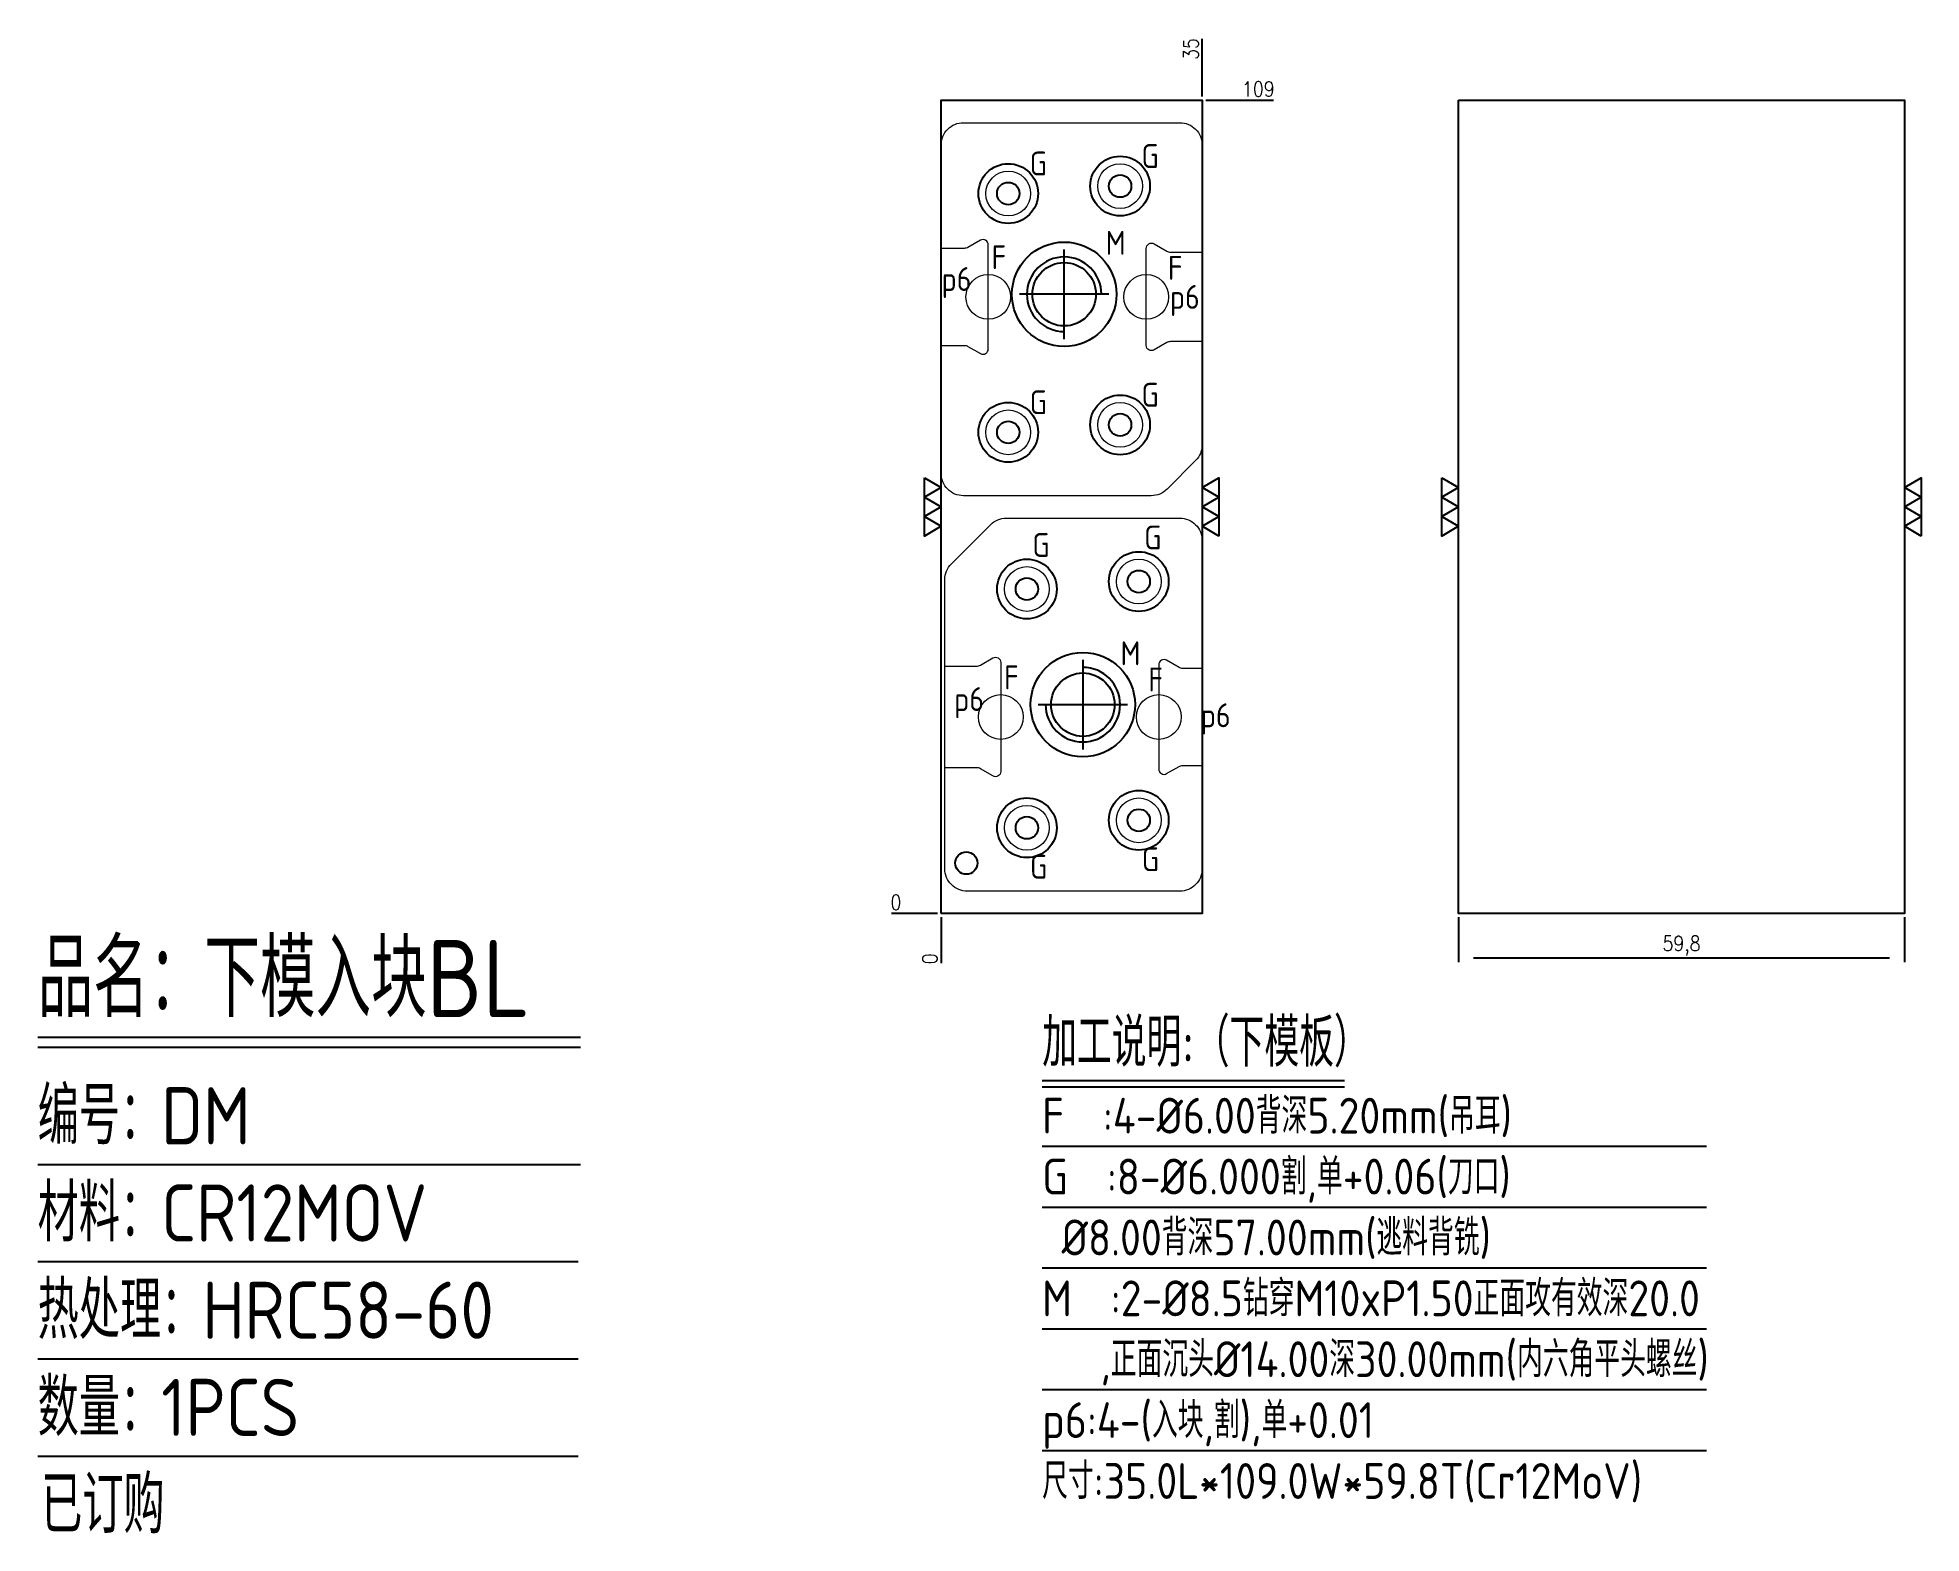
# Model space of a CAD drawing. Header units: millimetres. Extents: x 94980 to 95233, y -3019 to -2818.
import ezdxf
from ezdxf.enums import TextEntityAlignment as Align

# ---------------------------------------------------------------- set-up
doc = ezdxf.new("R2010")
doc.units = ezdxf.units.MM
for name, pattern in [('$TD_AUDIT_GENERATED_(575F8F)', [0]), ('CENTER', [0]), ('DASHED', [0]), ('HIDDEN', [0])]:
    doc.linetypes.add(name, pattern=pattern)
for name, color, linetype in [('DIE_P', 2, 'Continuous'), ('DIE_P_O', 1, '$TD_AUDIT_GENERATED_(575F8F)'), ('DIM', 4, 'Continuous'), ('PRESS', 3, 'Continuous'), ('TEXT', 4, 'Continuous')]:
    doc.layers.add(name, color=color, linetype=linetype)
doc.styles.add('gbenor', font='gbenor.shx', dxfattribs={"bigfont": 'gbcbig.shx'})
doc.styles.get("Standard").update_dxf_attribs({"font": 'txt.shx', "width": 0.85, "bigfont": 'ctxt.shx'})
doc.dimstyles.new('T-2-WX', dxfattribs={"dimtxt": 2, "dimasz": 2, "dimexe": 0.5, "dimexo": 0.5, "dimgap": 0.5, "dimtad": 1, "dimtxsty": 'Standard', "dimblk": 'OPEN30', "dimcen": 0, "dimazin": 3, "dimtfac": 1, "dimtmove": 0, "dimatfit": 3, "dimldrblk": 'OPEN30', "dimlwd": -1, "dimlwe": -1})

# ---------------------------------------------------------------- blocks, each defined once
blk = doc.blocks.new('*D7579')
at = {"layer": 'Defpoints', "color": 0}
for p in [(95136.24, -2826.61), (95141.24, -2826.61), (95101.24, -2935.61)]:
    blk.add_point(p, dxfattribs=at)
at = {"layer": 'DIM', "color": 0}
blk.add_line((95136.74, -2826.61), (95145.79, -2826.61), dxfattribs=at)
at = {"layer": 'DIM', "color": 0, "insert": (95143.77, -2825.11), "char_height": 2, "attachment_point": 5}
blk.add_mtext('109', dxfattribs=at)
blk = doc.blocks.new('_Open30')
blk = doc.blocks.new('*D7580')
at = {"layer": 'Defpoints', "color": 0}
for p in [(95096.24, -2935.61), (95101.24, -2935.61), (95101.24, -2935.61)]:
    blk.add_point(p, dxfattribs=at)
at = {"layer": 'DIM', "color": 0}
blk.add_line((95100.74, -2935.61), (95094.61, -2935.61), dxfattribs=at)
at = {"layer": 'DIM', "color": 0, "insert": (95095.18, -2934.11), "char_height": 2, "attachment_point": 5}
blk.add_mtext('0', dxfattribs=at)
blk = doc.blocks.new('*D7581')
at = {"layer": 'Defpoints', "color": 0}
for p in [(95101.24, -2935.61), (95101.24, -2935.61), (95101.24, -2940.61)]:
    blk.add_point(p, dxfattribs=at)
at = {"layer": 'DIM', "color": 0}
blk.add_line((95101.24, -2936.11), (95101.24, -2942.25), dxfattribs=at)
at = {"layer": 'DIM', "color": 0, "insert": (95099.74, -2941.68), "char_height": 2, "attachment_point": 5, "rotation": 90}
blk.add_mtext('0', dxfattribs=at)
blk = doc.blocks.new('*D7582')
at = {"layer": 'Defpoints', "color": 0}
for p in [(95136.24, -2821.61), (95136.24, -2826.61), (95101.24, -2935.61)]:
    blk.add_point(p, dxfattribs=at)
at = {"layer": 'DIM', "color": 0}
blk.add_line((95136.24, -2826.11), (95136.24, -2818.36), dxfattribs=at)
at = {"layer": 'DIM', "color": 0, "insert": (95134.74, -2819.74), "char_height": 2, "attachment_point": 5, "rotation": 90}
blk.add_mtext('35', dxfattribs=at)
blk = doc.blocks.new('*D7583')
at = {"layer": 'Defpoints', "color": 0}
for p in [(95170.61, -2935.61), (95230.41, -2935.61), (95170.61, -2941.61)]:
    blk.add_point(p, dxfattribs=at)
at = {"layer": 'DIM', "color": 0}
for p, q in [((95170.61, -2936.11), (95170.61, -2942.11)), ((95230.41, -2936.11), (95230.41, -2942.11)), ((95228.41, -2941.61), (95172.61, -2941.61))]:
    blk.add_line(p, q, dxfattribs=at)
at = {"layer": 'DIM', "color": 0, "insert": (95200.51, -2939.92), "char_height": 2, "attachment_point": 5}
blk.add_mtext('59,8', dxfattribs=at)

msp = doc.modelspace()

# ---------------------------------------------------------------- linework, layer by layer
at = {"layer": 'DIE_P', "linetype": 'CENTER'}
for p, q in [((95117.745, -2858.614), (95117.745, -2846.614)), ((95123.745, -2852.614), (95111.745, -2852.614)), ((95120.245, -2901.614), (95120.245, -2913.614)), ((95114.245, -2907.614), (95126.245, -2907.614))]:
    msp.add_line(p, q, dxfattribs=at)
at = {"layer": 'DIE_P', "color": 1, "linetype": 'Continuous', "lineweight": 15}
for points in [[(95136.245, -2832.614), (95136.245, -2872.786, -0.1989124), (95135.366, -2874.907), (95131.538, -2878.735, -0.1989124), (95129.416, -2879.614), (95104.245, -2879.614, -0.4142136), (95101.245, -2876.614), (95101.245, -2832.614, -0.4142136), (95104.245, -2829.614), (95133.245, -2829.614, -0.4142136)], [(95101.245, -2846.464), (95101.245, -2859.464), (95104.347, -2859.464, -0.1316525), (95104.847, -2859.598), (95106.515, -2860.561, 0.5773503), (95107.565, -2859.954), (95107.565, -2845.973, 0.5773503), (95106.515, -2845.367), (95104.847, -2846.33, -0.1316525), (95104.347, -2846.464)], [(95136.245, -2846.964), (95136.245, -2858.964), (95131.983, -2858.964, 0.1316525), (95131.483, -2859.098), (95129.795, -2860.072, -0.5773503), (95128.745, -2859.466), (95128.745, -2846.461, -0.5773503), (95129.795, -2845.855), (95131.483, -2846.83, 0.1316525), (95131.983, -2846.964)], [(95101.745, -2929.614), (95101.745, -2890.857, -0.1989124), (95102.624, -2888.735), (95107.866, -2883.493, -0.1989124), (95109.987, -2882.614), (95133.245, -2882.614, -0.4142136), (95136.245, -2885.614), (95136.245, -2929.614, -0.4142136), (95133.245, -2932.614), (95104.745, -2932.614, -0.4142136)], [(95101.745, -2916.065), (95101.745, -2902.465), (95106.007, -2902.465, 0.1316525), (95106.507, -2902.331), (95108.195, -2901.356, -0.5773503), (95109.245, -2901.962), (95109.245, -2916.567, -0.5773503), (95108.195, -2917.173), (95106.507, -2916.199, 0.1316525), (95106.007, -2916.065)], [(95136.245, -2915.765), (95136.245, -2902.765), (95133.643, -2902.765, -0.1316525), (95133.143, -2902.631), (95131.475, -2901.668, 0.5773503), (95130.425, -2902.274), (95130.425, -2916.256, 0.5773503), (95131.475, -2916.862), (95133.143, -2915.899, -0.1316525), (95133.643, -2915.765)]]:
    msp.add_lwpolyline(points, format="xyb", close=True, dxfattribs=at)
at = {"layer": 'DIE_P', "color": 4, "linetype": 'HIDDEN', "ltscale": 0.5}
for centre, radius in [((95110.245, -2839.114), 4), ((95125.245, -2838.114), 4), ((95125.245, -2870.114), 4), ((95110.245, -2871.114), 4), ((95112.745, -2892.114), 4), ((95127.745, -2891.114), 4), ((95127.745, -2923.114), 4), ((95112.745, -2924.114), 4), ((95104.626, -2928.845), 1.5)]:
    msp.add_circle(centre, radius, dxfattribs=at)
at = {"layer": 'DIE_P', "color": 1, "linetype": 'Continuous', "lineweight": 18}
for centre in [(95125.245, -2838.114), (95110.245, -2839.114), (95110.245, -2871.114), (95125.245, -2870.114), (95127.745, -2891.114), (95112.745, -2892.114), (95112.745, -2924.114), (95127.745, -2923.114)]:
    msp.add_circle(centre, 3, dxfattribs=at)
at = {"layer": 'DIE_P', "linetype": 'Continuous'}
for centre in [(95117.745, -2852.614), (95120.245, -2907.614)]:
    msp.add_circle(centre, 7, dxfattribs=at)
at = {"layer": 'DIE_P'}
for centre in [(95117.745, -2852.614), (95120.245, -2907.614)]:
    msp.add_circle(centre, 4.25, dxfattribs=at)
at = {"layer": 'DIE_P', "color": 52, "linetype": 'DASHED', "lineweight": 15}
for centre in [(95107.565, -2852.964), (95128.745, -2852.964), (95109.245, -2909.265), (95130.425, -2909.265)]:
    msp.add_circle(centre, 3, dxfattribs=at)
at = {"layer": 'DIE_P'}
for centre, start, end in [((95117.745, -2852.614), 0, 270), ((95120.245, -2907.614), 180, 90)]:
    msp.add_arc(centre, 5, start, end, dxfattribs=at)
at = {"layer": 'DIE_P_O', "color": 3}
for centre in [(95110.245, -2839.114), (95125.245, -2838.114), (95125.245, -2870.114), (95110.245, -2871.114), (95112.745, -2892.114), (95127.745, -2891.114), (95127.745, -2923.114), (95112.745, -2924.114)]:
    msp.add_circle(centre, 1.5, dxfattribs=at)
at = {"layer": 'DIM', "color": 4, "linetype": 'Continuous', "lineweight": 25}
for p, q in [((94980.124, -2952.17), (95052.91, -2952.17)), ((94980.124, -2953.511), (95052.91, -2953.511)), ((94980.124, -2969.225), (95052.91, -2969.225)), ((94980.124, -2982.256), (95052.594, -2982.256)), ((94980.124, -2995.287), (95052.594, -2995.287)), ((94980.124, -3008.318), (95052.594, -3008.318))]:
    msp.add_line(p, q, dxfattribs=at)
at = {"layer": 'PRESS', "color": 8, "linetype": 'HIDDEN'}
msp.add_lwpolyline([(95101.245, -2935.614), (95101.245, -2826.614), (95136.245, -2826.614), (95136.245, -2935.614)], close=True, dxfattribs=at)
at = {"layer": 'PRESS', "color": 2}
msp.add_lwpolyline([(95170.606, -2826.614), (95230.406, -2826.614), (95230.406, -2935.614), (95170.606, -2935.614)], close=True, dxfattribs=at)
at = {"layer": 'PRESS', "color": 4}
for points in [[(95098.995, -2877.217), (95101.245, -2878.516), (95098.995, -2879.815), (95101.245, -2881.114), (95098.995, -2882.413), (95101.245, -2883.712), (95098.995, -2885.011), (95098.995, -2877.217)], [(95138.495, -2885.011), (95136.245, -2883.712), (95138.495, -2882.413), (95136.245, -2881.114), (95138.495, -2879.815), (95136.245, -2878.516), (95138.495, -2877.217), (95138.495, -2885.011)], [(95168.356, -2877.217), (95170.606, -2878.516), (95168.356, -2879.815), (95170.606, -2881.114), (95168.356, -2882.413), (95170.606, -2883.712), (95168.356, -2885.011), (95168.356, -2877.217)], [(95232.656, -2885.011), (95230.406, -2883.712), (95232.656, -2882.413), (95230.406, -2881.114), (95232.656, -2879.815), (95230.406, -2878.516), (95232.656, -2877.217), (95232.656, -2885.011)]]:
    msp.add_lwpolyline(points, close=True, dxfattribs=at)
at = {"layer": 'TEXT', "color": 3}
for p, q in [((95114.792, -2957.975), (95155.343, -2957.975)), ((95114.792, -2958.815), (95155.343, -2958.815))]:
    msp.add_line(p, q, dxfattribs=at)
at = {"layer": 'TEXT', "color": 3, "linetype": 'Continuous'}
for p, q in [((95114.792, -2966.783), (95203.849, -2966.783)), ((95114.792, -2974.943), (95203.849, -2974.943)), ((95114.792, -2983.103), (95203.849, -2983.103)), ((95114.792, -2991.263), (95203.849, -2991.263)), ((95114.792, -2999.423), (95203.849, -2999.423)), ((95114.792, -3007.583), (95203.849, -3007.583))]:
    msp.add_line(p, q, dxfattribs=at)

# ---------------------------------------------------------------- texts
at = {"layer": 'DIM', "color": 3, "linetype": 'Continuous', "lineweight": 25, "style": 'gbenor'}
for s, height, p in [('品名：下模入块BL', 10.3482, (94980.124, -2949.487)), ('编号：DM', 7.6654, (94980.124, -2966.542)), ('材料：CR12MOV', 7.6654, (94980.124, -2979.573)), ('热处理：HRC58-60', 7.66535, (94980.124, -2992.604)), ('数量：1PCS', 7.6654, (94980.124, -3005.635)), ('已订购', 7.6654, (94980.59, -3018.667))]:
    msp.add_text(s, height=height, dxfattribs=at).set_placement(p)
at = {"layer": 'TEXT', "color": 4, "style": 'gbenor'}
for s, p in [('G', (95129.272, -2834.087)), ('G', (95114.272, -2835.087)), ('M', (95124.646, -2845.713)), ('F', (95108.987, -2847.657)), ('F', (95132.629, -2849.079)), ('p6', (95103.314, -2850.564)), ('p6', (95133.915, -2852.964)), ('G', (95114.272, -2867.087)), ('G', (95129.272, -2866.087)), ('G', (95129.632, -2885.214)), ('G', (95114.632, -2886.214)), ('M', (95126.63, -2900.729)), ('F', (95110.667, -2903.959)), ('F', (95130.004, -2904.246)), ('p6', (95104.994, -2906.865)), ('p6', (95138.059, -2909.037)), ('G', (95129.315, -2928.336)), ('G', (95114.315, -2929.336))]:
    msp.add_text(s, height=3.2, dxfattribs=at).set_placement(p, align=Align.MIDDLE_CENTER)
for s, height, p in [('加工说明:（下模板）', 6.48, (95114.792, -2956.127)), ('F  :4-%%C6.00背深5.20mm(吊耳)', 4.8, (95114.792, -2965.103)), (' %%C8.00背深57.00mm(逃料背铣)', 4.8, (95114.792, -2981.423)), ('M  :2-%%C8.5钻穿M10xP1.50正面攻有效深20.0', 4.8, (95114.792, -2989.583)), ('   ,正面沉头%%c14.00深30.00mm(内六角平头螺丝)', 4.8, (95114.792, -2997.743)), ('尺寸:35.0L*109.0W*59.8T(Cr12MoV)', 4.8, (95114.792, -3014.063))]:
    msp.add_text(s, height=height, dxfattribs=at).set_placement(p)
at = {"layer": 'TEXT', "color": 1, "style": 'gbenor'}
for s, p in [('G  :8-%%C6.000割,单+0.06(刀口)', (95114.792, -2973.263)), ('p6:4-(入块,割),单+0.01', (95114.792, -3005.903))]:
    msp.add_text(s, height=4.8, dxfattribs=at).set_placement(p)

# ---------------------------------------------------------------- dimensions: what is measured, and where the dimension line sits
at = {"layer": 'DIM', "color": 4}
for feature_location, offset, dtype, origin, picture, middle in [((95136.245, -2826.614), (0, 5), 1, (95101.245, -2935.614), '*D7582', (95134.745, -2819.738)), ((95136.245, -2826.614), (5, 0), 0, (95101.245, -2935.614), '*D7579', (95143.769, -2825.114)), ((95101.244831717, -2935.614152255), (-5, 0), 0, (95101.244831717, -2935.614152255), '*D7580', (95095.17816505, -2934.114152255)), ((95101.244831717, -2935.614152255), (0, -5), 1, (95101.244831717, -2935.614152255), '*D7581', (95099.744831717, -2941.680818921))]:
    dim = msp.add_ordinate_dim(feature_location=feature_location, offset=offset, dtype=dtype, origin=origin, dimstyle='T-2-WX', dxfattribs=at)
    dim.commit()
    dim.dimension.update_dxf_attribs({"geometry": picture, "text_midpoint": middle})
dim = msp.add_linear_dim(base=(95170.606, -2941.614), p1=(95230.406, -2935.614), p2=(95170.606, -2935.614), dimstyle='T-2-WX', dxfattribs=at)
dim.commit()
dim.dimension.update_dxf_attribs({"geometry": '*D7583', "text_midpoint": (95200.506, -2939.924)})

doc.saveas('drawing.dxf')
